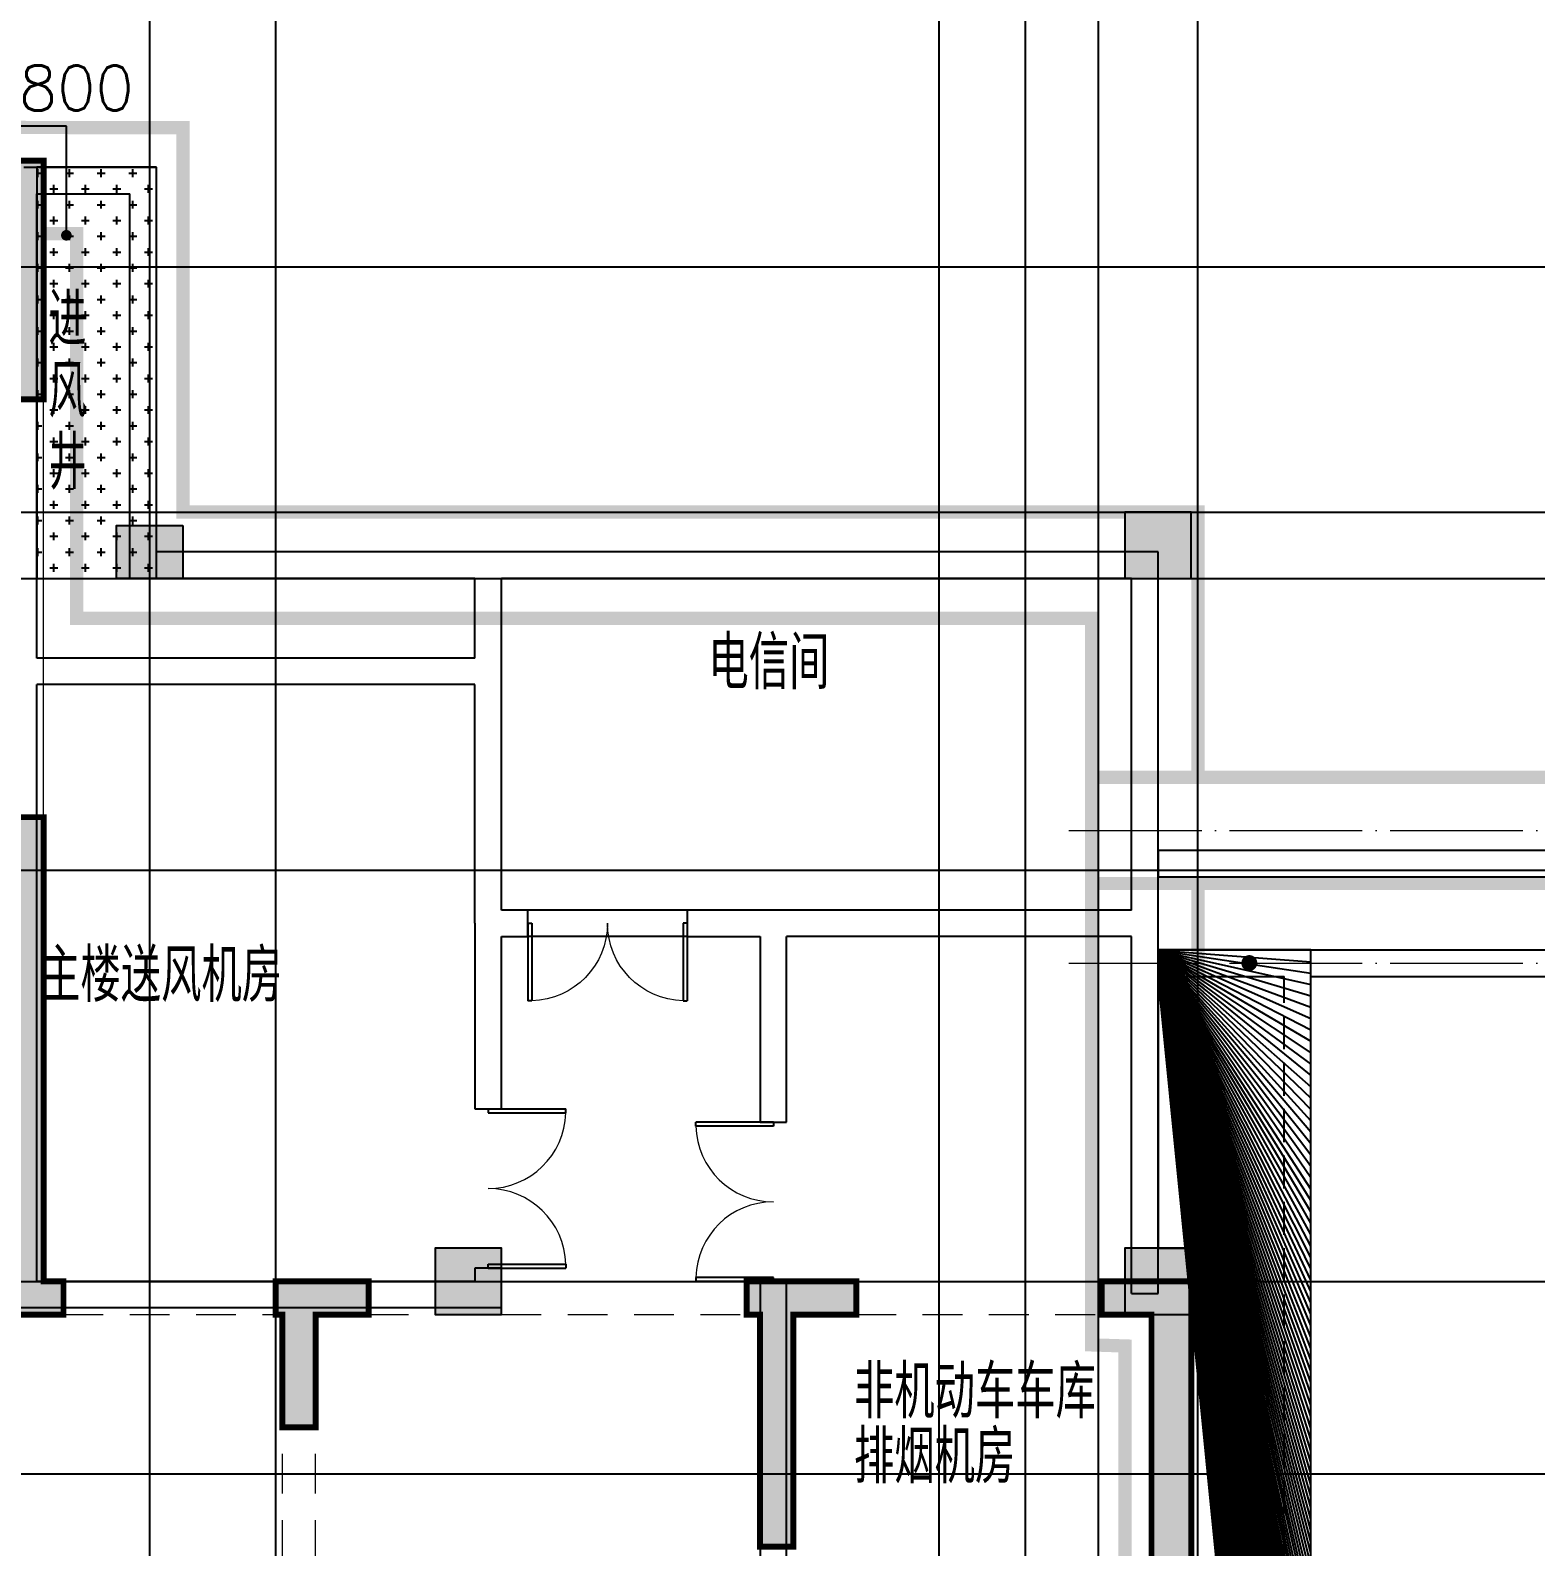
# Model space of a CAD drawing. Extents: x 369444 to 684549, y -549309 to 575337.
# Drawn here: x 429424 to 440770, y 190357 to 201789 of the extents above; entities that cross this region are included whole.
import ezdxf

# ---------------------------------------------------------------- set-up
doc = ezdxf.new("R2010")
doc.units = 0
doc.header["$LTSCALE"] = 1000
doc.header["$MEASUREMENT"] = 0
for name, pattern in [('__DASH', [0.35, 0.25, -0.1]), ('DASH', [0.35, 0.25, -0.1]), ('DOTE', [2.4200000000000004, 2, -0.2, 0.02, -0.2]), ('线型3', [500, 300, -200])]:
    doc.linetypes.add(name, pattern=pattern)
for name, color, linetype, lineweight in [('15077', 150, 'Continuous', 18), ('DOTE2', 122, 'DOTE', 9), ('梁', 4, 'Continuous', 18), ('梁虚线', 134, '线型3', 18)]:
    doc.layers.add(name, color=color, linetype=linetype, lineweight=lineweight)
for name, color, linetype in [('A-ANNO-IDEN-TEX', 3, 'Continuous'), ('COLUMN', 9, 'Continuous'), ('DOTE', 1, 'Continuous'), ('HATCH_通用填充', 8, 'Continuous'), ('moon', 152, 'Continuous'), ('PUB_TEXT', 7, 'Continuous'), ('WALL', 9, 'Continuous'), ('WINDOW', 4, 'Continuous'), ('填充', 8, 'Continuous'), ('房间名称', 72, 'Continuous'), ('砼墙', 151, 'Continuous'), ('防火分区线', 7, 'Continuous')]:
    doc.layers.add(name, color=color, linetype=linetype)
doc.styles.add('_HNSJY', font='HNSJY-07.shx', dxfattribs={"width": 0.75, "bigfont": 'HNSJY-HZ.shx'})
doc.styles.add('_TCH_DIM', font='SIMPLEX', dxfattribs={"bigfont": 'GBCBIG'})
doc.styles.add('HNSJY', font='hnsjy-07.shx', dxfattribs={"width": 0.8, "bigfont": 'hnsjy-hz.shx'})

# ---------------------------------------------------------------- blocks, each defined once
blk = doc.blocks.new('asdfsdgdhfjgh')
at = {"layer": 'WALL'}
h = blk.add_hatch(color=0, dxfattribs=at)
h.dxf.hatch_style = 1
h.paths.add_polyline_path([(-453473.588218689, -165868.9859981537), (-453473.588218689, -165368.9859981537), (-453973.588218689, -165368.9859981537), (-453973.588218689, -165868.9859981537)], flags=17)
h.paths.add_polyline_path([(-457773.588218689, -165868.9859981537), (-457773.588218689, -165368.9859981537), (-458273.588218689, -165368.9859981537), (-458273.588218689, -165868.9859981537)], flags=17)
h.paths.add_polyline_path([(-461323.588218689, -165868.9859981537), (-461323.588218689, -165368.9859981537), (-461823.588218689, -165368.9859981537), (-461823.588218689, -165868.9859981537)], flags=17)
h.paths.add_polyline_path([(-449123.588218689, -165868.9859981537), (-449123.588218689, -165368.9859981537), (-449673.588218689, -165368.9859981537), (-449673.588218689, -165868.9859981537)], flags=17)
h.paths.add_polyline_path([(-449673.588218689, -167568.9859981537), (-449423.588218689, -167568.9859981537), (-449423.588218689, -167168.9859981537), (-449823.588218689, -167168.9859981537), (-449823.588218689, -167568.9859981537)], flags=17)
h.paths.add_polyline_path([(-461773.588218689, -167568.9859981537), (-461623.588218689, -167568.9859981537), (-461623.588218689, -167168.9859981537), (-462023.588218689, -167168.9859981537), (-462023.588218689, -167568.9859981537)], flags=17)
h.paths.add_polyline_path([(-446923.588218689, -160968.9859981537), (-449123.588218689, -160968.9859981537), (-449123.588218689, -163168.9859981537), (-448573.588218689, -163168.9859981537), (-448573.588218689, -163368.9859981537), (-449373.588218689, -163368.9859981537), (-449373.588218689, -160718.9859981537), (-446723.588218689, -160718.9859981537), (-446723.588218689, -163368.9859981537), (-447473.588218689, -163368.9859981537), (-447473.588218689, -163168.9859981537), (-446923.588218689, -163168.9859981537)])
h.paths.add_polyline_path([(-457523.588218689, -170218.9859981537), (-458073.588218689, -170218.9859981537), (-458073.588218689, -169968.9859981537), (-457523.588218689, -169968.9859981537), (-457123.588218689, -169968.9859981537), (-457123.588218689, -170218.9859981537), (-457273.588218689, -170218.9859981537), (-457273.588218689, -173118.9859981537), (-459023.588218689, -173118.9859981537), (-459023.588218689, -172868.9859981537), (-457523.588218689, -172868.9859981537)])
h.paths.add_polyline_path([(-444223.588218689, -160968.9859981537), (-444873.588218689, -160968.9859981537), (-444873.588218689, -160718.9859981537), (-443973.588218689, -160718.9859981537), (-443973.588218689, -162518.9859981537), (-444223.588218689, -162518.9859981537)])
h.paths.add_polyline_path([(-466573.588218689, -160768.9859981537), (-467223.588218689, -160768.9859981537), (-467223.588218689, -162318.9859981537), (-467473.588218689, -162318.9859981537), (-467473.588218689, -160518.9859981537), (-466573.588218689, -160518.9859981537)])
h.paths.add_polyline_path([(-451573.588218689, -177468.9859981537), (-452423.588218689, -177468.9859981537), (-453123.588218689, -177468.9859981537), (-453123.588218689, -177218.9859981537), (-452673.588218689, -177218.9859981537), (-452673.588218689, -174268.9859981537), (-452423.588218689, -174268.9859981537), (-452423.588218689, -177218.9859981537), (-451573.588218689, -177218.9859981537)])
h.paths.add_polyline_path([(-459023.588218689, -177468.9859981537), (-459873.588218689, -177468.9859981537), (-459873.588218689, -177218.9859981537), (-459023.588218689, -177218.9859981537), (-459023.588218689, -174268.9859981537), (-458773.588218689, -174268.9859981537), (-458773.588218689, -177218.9859981537), (-458323.588218689, -177218.9859981537), (-458323.588218689, -177468.9859981537)])
h.paths.add_polyline_path([(-453373.588218689, -170218.9859981537), (-453923.588218689, -170218.9859981537), (-453923.588218689, -172868.9859981537), (-452423.588218689, -172868.9859981537), (-452423.588218689, -173118.9859981537), (-454173.588218689, -173118.9859981537), (-454173.588218689, -170218.9859981537), (-454323.588218689, -170218.9859981537), (-454323.588218689, -169968.9859981537), (-453923.588218689, -169968.9859981537), (-453373.588218689, -169968.9859981537)])
h.paths.add_polyline_path([(-437848.588218689, -169418.9859981537), (-438323.588218689, -169418.9859981537), (-438323.588218689, -171168.9859981537), (-438573.588218689, -171168.9859981537), (-438573.588218689, -169418.9859981537), (-438673.588218689, -169418.9859981537), (-438673.588218689, -169168.9859981537), (-438323.588218689, -169168.9859981537), (-437848.588218689, -169168.9859981537)])
h.paths.add_polyline_path([(-441623.588218689, -177468.9859981537), (-441923.588218689, -177468.9859981537), (-442323.588218689, -177468.9859981537), (-442323.588218689, -177218.9859981537), (-442173.588218689, -177218.9859981537), (-442173.588218689, -173868.9859981537), (-441923.588218689, -173868.9859981537), (-441923.588218689, -177218.9859981537), (-441623.588218689, -177218.9859981537)])
h.paths.add_polyline_path([(-445023.588218689, -177468.9859981537), (-446048.588218689, -177468.9859981537), (-446823.588218689, -177468.9859981537), (-446823.588218689, -177218.9859981537), (-446073.588218689, -177218.9859981537), (-446073.588218689, -173768.9859981537), (-445773.588218689, -173768.9859981537), (-445773.588218689, -177218.9859981537), (-445023.588218689, -177218.9859981537)])
h.paths.add_polyline_path([(-469273.588218689, -171768.9859981537), (-469273.588218689, -172568.9859981537), (-471373.588218689, -172568.9859981537), (-471373.588218689, -172318.9859981537), (-469523.588218689, -172318.9859981537), (-469523.588218689, -171768.9859981537)])
h.paths.add_polyline_path([(-461573.588218689, -163168.9859981537), (-462323.588218689, -163168.9859981537), (-462323.588218689, -160768.9859981537), (-464523.588218689, -160768.9859981537), (-464523.588218689, -162968.9859981537), (-463973.588218689, -162968.9859981537), (-463973.588218689, -163168.9859981537), (-464723.588218689, -163168.9859981537), (-464723.588218689, -160518.9859981537), (-462073.588218689, -160518.9859981537), (-462073.588218689, -162918.9859981537), (-461573.588218689, -162918.9859981537)])
h.paths.add_polyline_path([(-449673.588218689, -170218.9859981537), (-450123.588218689, -170218.9859981537), (-450123.588218689, -169968.9859981537), (-449423.588218689, -169968.9859981537), (-449423.588218689, -173118.9859981537), (-449673.588218689, -173118.9859981537)])
h.paths.add_polyline_path([(-461323.588218689, -170218.9859981537), (-461773.588218689, -170218.9859981537), (-461773.588218689, -173118.9859981537), (-462023.588218689, -173118.9859981537), (-462023.588218689, -169968.9859981537), (-461323.588218689, -169968.9859981537)])
h.paths.add_polyline_path([(-465648.588218689, -177468.9859981537), (-466423.588218689, -177468.9859981537), (-466423.588218689, -177218.9859981537), (-465673.588218689, -177218.9859981537), (-465673.588218689, -173768.9859981537), (-465373.588218689, -173768.9859981537), (-465373.588218689, -177218.9859981537), (-464623.588218689, -177218.9859981537), (-464623.588218689, -177468.9859981537)])
h.paths.add_polyline_path([(-469523.588218689, -177468.9859981537), (-469823.588218689, -177468.9859981537), (-469823.588218689, -177218.9859981537), (-469523.588218689, -177218.9859981537), (-469523.588218689, -173868.9859981537), (-469273.588218689, -173868.9859981537), (-469273.588218689, -177218.9859981537), (-469123.588218689, -177218.9859981537), (-469123.588218689, -177468.9859981537)])
h.paths.add_polyline_path([(-473123.588218689, -169418.9859981537), (-473598.588218689, -169418.9859981537), (-473598.588218689, -169168.9859981537), (-473123.588218689, -169168.9859981537), (-472773.588218689, -169168.9859981537), (-472773.588218689, -169418.9859981537), (-472873.588218689, -169418.9859981537), (-472873.588218689, -171168.9859981537), (-473123.588218689, -171168.9859981537)])
h.paths.add_polyline_path([(-435323.588218689, -178468.9859981537), (-435873.588218689, -178468.9859981537), (-435873.588218689, -178218.9859981537), (-435623.588218689, -178218.9859981537), (-435623.588218689, -174018.9859981537), (-435323.588218689, -174018.9859981537)])
h.paths.add_polyline_path([(-475573.588218689, -178468.9859981537), (-476123.588218689, -178468.9859981537), (-476123.588218689, -174018.9859981537), (-475823.588218689, -174018.9859981537), (-475823.588218689, -178218.9859981537), (-475573.588218689, -178218.9859981537)])
h.paths.add_polyline_path([(-443823.588218689, -169418.9859981537), (-444223.588218689, -169418.9859981537), (-444223.588218689, -165868.9859981537), (-444623.588218689, -165868.9859981537), (-444623.588218689, -165668.9859981537), (-443973.588218689, -165668.9859981537), (-443973.588218689, -169168.9859981537), (-443823.588218689, -169168.9859981537)])
h.paths.add_polyline_path([(-467223.588218689, -169418.9859981537), (-467623.588218689, -169418.9859981537), (-467623.588218689, -169168.9859981537), (-467473.588218689, -169168.9859981537), (-467473.588218689, -165668.9859981537), (-466773.588218689, -165668.9859981537), (-466773.588218689, -165868.9859981537), (-467223.588218689, -165868.9859981537)])
h.paths.add_polyline_path([(-439123.588218689, -177468.9859981537), (-439823.588218689, -177468.9859981537), (-439823.588218689, -177218.9859981537), (-439123.588218689, -177218.9859981537), (-439123.588218689, -174568.9859981537), (-438873.588218689, -174568.9859981537), (-438873.588218689, -177218.9859981537), (-438873.588218689, -178218.9859981537), (-438273.588218689, -178218.9859981537), (-438273.588218689, -178468.9859981537), (-439123.588218689, -178468.9859981537)])
h.paths.add_polyline_path([(-465373.588218689, -168068.9859981537), (-465373.588218689, -171568.9859981537), (-465673.588218689, -171568.9859981537), (-465673.588218689, -168068.9859981537)])
h.paths.add_polyline_path([(-471623.588218689, -177468.9859981537), (-472323.588218689, -177468.9859981537), (-472323.588218689, -178468.9859981537), (-473173.588218689, -178468.9859981537), (-473173.588218689, -178218.9859981537), (-472573.588218689, -178218.9859981537), (-472573.588218689, -177218.9859981537), (-472573.588218689, -174568.9859981537), (-472323.588218689, -174568.9859981537), (-472323.588218689, -177218.9859981537), (-471623.588218689, -177218.9859981537)])
h.paths.add_polyline_path([(-445773.588218689, -168068.9859981537), (-445773.588218689, -171568.9859981537), (-446073.588218689, -171568.9859981537), (-446073.588218689, -168068.9859981537)])
h.paths.add_polyline_path([(-449423.588218689, -177468.9859981537), (-449773.588218689, -177468.9859981537), (-449773.588218689, -177218.9859981537), (-449673.588218689, -177218.9859981537), (-449673.588218689, -174268.9859981537), (-449423.588218689, -174268.9859981537), (-449423.588218689, -177218.9859981537), (-449223.588218689, -177218.9859981537), (-449223.588218689, -177468.9859981537)])
h.paths.add_polyline_path([(-461673.588218689, -177468.9859981537), (-462023.588218689, -177468.9859981537), (-462223.588218689, -177468.9859981537), (-462223.588218689, -177218.9859981537), (-462023.588218689, -177218.9859981537), (-462023.588218689, -174268.9859981537), (-461773.588218689, -174268.9859981537), (-461773.588218689, -177218.9859981537), (-461673.588218689, -177218.9859981537)])
h.paths.add_polyline_path([(-435323.588218689, -172568.9859981537), (-436023.588218689, -172568.9859981537), (-436023.588218689, -172318.9859981537), (-435623.588218689, -172318.9859981537), (-435623.588218689, -169418.9859981537), (-435998.588218689, -169418.9859981537), (-435998.588218689, -169168.9859981537), (-435323.588218689, -169168.9859981537)])
h.paths.add_polyline_path([(-475423.588218689, -172568.9859981537), (-476123.588218689, -172568.9859981537), (-476123.588218689, -169168.9859981537), (-475448.588218689, -169168.9859981537), (-475448.588218689, -169418.9859981537), (-475823.588218689, -169418.9859981537), (-475823.588218689, -172318.9859981537), (-475423.588218689, -172318.9859981537)])
h.paths.add_polyline_path([(-442173.588218689, -169418.9859981537), (-442223.588218689, -169418.9859981537), (-442223.588218689, -169168.9859981537), (-441923.588218689, -169168.9859981537), (-441523.588218689, -169168.9859981537), (-441523.588218689, -169418.9859981537), (-441923.588218689, -169418.9859981537), (-441923.588218689, -170268.9859981537), (-442173.588218689, -170268.9859981537)])
h.paths.add_polyline_path([(-469223.588218689, -169418.9859981537), (-469273.588218689, -169418.9859981537), (-469273.588218689, -170268.9859981537), (-469523.588218689, -170268.9859981537), (-469523.588218689, -169418.9859981537), (-469923.588218689, -169418.9859981537), (-469923.588218689, -169168.9859981537), (-469523.588218689, -169168.9859981537), (-469223.588218689, -169168.9859981537)])
h.paths.add_polyline_path([(-440073.588218689, -172568.9859981537), (-442173.588218689, -172568.9859981537), (-442173.588218689, -171768.9859981537), (-441923.588218689, -171768.9859981537), (-441923.588218689, -172318.9859981537), (-440073.588218689, -172318.9859981537)])
edge = h.paths.add_edge_path()
edge.add_line((-461823.588218689, -163168.9859981537), (-461823.588218689, -163268.9859981043))
edge.add_line((-461823.588218689, -163268.9859981537), (-461573.588218689, -163268.9859981542))
edge.add_line((-461573.588218689, -163268.9859981537), (-461573.5882186927, -163168.9859982026))
edge.add_line((-461773.588218689, -167568.9859981537), (-461773.588218689, -168318.9859981537))
edge.add_line((-461773.588218689, -168318.9859981537), (-463823.588218689, -168318.9859981537))
edge.add_line((-463823.588218689, -168318.9859981537), (-463823.588218689, -168068.9859981537))
edge.add_line((-463823.588218689, -168068.9859981537), (-462023.588218689, -168068.9859981537))
edge.add_line((-462023.588218689, -168068.9859981537), (-462023.588218689, -167568.9859981537))
edge.add_line((-449423.588218689, -167568.9859981537), (-449423.588218689, -168068.9859981537))
edge.add_line((-449423.588218689, -168068.9859981537), (-447623.588218689, -168068.9859981537))
edge.add_line((-447623.588218689, -168068.9859981537), (-447623.588218689, -168318.9859981537))
edge.add_line((-447623.588218689, -168318.9859981537), (-449673.588218689, -168318.9859981537))
edge.add_line((-449673.588218689, -168318.9859981537), (-449673.588218689, -167568.9859981537))
h.paths.add_polyline_path([(-462023.588218689, -168318.9859981537), (-461773.588218689, -168318.9859981537), (-461773.588218689, -167568.9859981537), (-462023.588218689, -167568.9859981537)], flags=16)
h.paths.add_polyline_path([(-463823.588218689, -168318.9859981537), (-462023.588218689, -168318.9859981537), (-462023.588218689, -168068.9859981537), (-463823.588218689, -168068.9859981537)], flags=16)
h.paths.add_polyline_path([(-449673.588218689, -168068.9859981537), (-449423.588218689, -168068.9859981537), (-449423.588218689, -167568.9859981537), (-449673.588218689, -167568.9859981537)], flags=16)
h.paths.add_polyline_path([(-449673.588218689, -168318.9859981537), (-447623.588218689, -168318.9859981537), (-447623.588218689, -168068.9859981537), (-449673.588218689, -168068.9859981537)], flags=16)
h.paths.add_polyline_path([(-461823.588218689, -163268.9859981537), (-461573.588218689, -163268.9859981537), (-461573.588218689, -163168.9859981537), (-461823.588218689, -163168.9859981537)], flags=16)
at = {"layer": 'WALL', "color": 0}
for points in [[(-444223.588218689, -160968.9859981537), (-444873.588218689, -160968.9859981537), (-444873.588218689, -160718.9859981537), (-443973.588218689, -160718.9859981537), (-443973.588218689, -162518.9859981537), (-444223.588218689, -162518.9859981537)], [(-443823.588218689, -169418.9859981537), (-444223.588218689, -169418.9859981537), (-444223.588218689, -165868.9859981537), (-444623.588218689, -165868.9859981537), (-444623.588218689, -165668.9859981537), (-443973.588218689, -165668.9859981537), (-443973.588218689, -169168.9859981537), (-443823.588218689, -169168.9859981537)], [(-442173.588218689, -169418.9859981537), (-442223.588218689, -169418.9859981537), (-442223.588218689, -169168.9859981537), (-441923.588218689, -169168.9859981537), (-441523.588218689, -169168.9859981537), (-441523.588218689, -169418.9859981537), (-441923.588218689, -169418.9859981537), (-441923.588218689, -170268.9859981537), (-442173.588218689, -170268.9859981537)], [(-437848.588218689, -169418.9859981537), (-438323.588218689, -169418.9859981537), (-438323.588218689, -171168.9859981537), (-438573.588218689, -171168.9859981537), (-438573.588218689, -169418.9859981537), (-438673.588218689, -169418.9859981537), (-438673.588218689, -169168.9859981537), (-438323.588218689, -169168.9859981537), (-437848.588218689, -169168.9859981537)], [(-435323.588218689, -172568.9859981537), (-436023.588218689, -172568.9859981537), (-436023.588218689, -172318.9859981537), (-435623.588218689, -172318.9859981537), (-435623.588218689, -169418.9859981537), (-435998.588218689, -169418.9859981537), (-435998.588218689, -169168.9859981537), (-435323.588218689, -169168.9859981537)]]:
    blk.add_lwpolyline(points, close=True, dxfattribs=at)
blk = doc.blocks.new('sdgsdfdfjgfkhj')
at = {"layer": 'WALL'}
h = blk.add_hatch(color=256, dxfattribs=at)
h.dxf.hatch_style = 1
h.paths.add_polyline_path([(-239421.1836854629, -206727.0359099763), (-239421.1836854629, -206227.0359099763), (-239671.1836854629, -206227.0359099763), (-239921.1836854629, -206227.0359099763), (-239921.1836854629, -206727.0359099763), (-239671.1836854629, -206727.0359099763)])
h.paths.add_polyline_path([(-252121.1836854629, -206727.0359099763), (-252121.1836854629, -206227.0359099763), (-252371.1836854629, -206227.0359099763), (-252621.1836854629, -206227.0359099763), (-252621.1836854629, -206727.0359099763), (-252371.1836854629, -206727.0359099763)])
h.paths.add_polyline_path([(-225621.1836854629, -213977.0202849763), (-225621.1836854629, -213477.0202849763), (-226121.1836854629, -213477.0202849763), (-226121.1836854629, -213727.0202849763), (-226121.1836854629, -213977.0202849763), (-225921.1836854629, -213977.0202849763)])
h.paths.add_polyline_path([(-230821.1836854629, -213977.0202849763), (-230821.1836854629, -213477.0202849763), (-231321.1836854629, -213477.0202849763), (-231321.1836854629, -213977.0202849763)])
h.paths.add_polyline_path([(-260721.1836854629, -213977.0202849763), (-260721.1836854629, -213477.0202849763), (-261221.1836854629, -213477.0202849763), (-261221.1836854629, -213977.0202849763)])
h.paths.add_polyline_path([(-263171.1836854629, -213977.0202849763), (-263171.1836854629, -213727.0202849763), (-263171.1836854629, -213477.0202849763), (-263671.1836854629, -213477.0202849763), (-263671.1836854629, -213727.0202849763), (-263671.1836854629, -213977.0202849763), (-263421.1836854629, -213977.0202849763)])
h.paths.add_polyline_path([(-265921.1836854629, -213977.0202849763), (-265921.1836854629, -213727.0202849763), (-265921.1836854629, -213477.0202849763), (-266421.1836854629, -213477.0202849763), (-266421.1836854629, -213977.0202849763), (-266121.1836854629, -213977.0202849763)])
h.paths.add_polyline_path([(-225621.1836854629, -217127.0202849763), (-225621.1836854629, -216627.0202849763), (-225921.1836854629, -216627.0202849763), (-226121.1836854629, -216627.0202849763), (-226121.1836854629, -216877.0202849763), (-226121.1836854629, -217127.0202849763)])
h.paths.add_polyline_path([(-225621.1836854629, -223277.0202849763), (-225621.1836854629, -222777.0202849763), (-225921.1836854629, -222777.0202849763), (-226121.1836854629, -222777.0202849763), (-226121.1836854629, -223027.0202849763), (-226121.1836854629, -223277.0202849763)])
h.paths.add_polyline_path([(-262621.1836854629, -223277.0202849763), (-262621.1836854629, -222777.0202849763), (-262871.1836854629, -222777.0202849763), (-263121.1836854629, -222777.0202849763), (-263121.1836854629, -223027.0202849763), (-263121.1836854629, -223277.0202849763)])
h.paths.add_polyline_path([(-265921.1914979629, -223277.0202849763), (-265921.1914979629, -223027.0202849763), (-265921.1914979629, -222777.0202849763), (-266121.1914979629, -222777.0202849763), (-266421.1914979629, -222777.0202849763), (-266421.1914979629, -223277.0202849763)])
for points in [[(-230821.1836854629, -213977.0202849763), (-230821.1836854629, -213477.0202849763), (-231321.1836854629, -213477.0202849763), (-231321.1836854629, -213977.0202849763)], [(-225621.1836854629, -213977.0202849763), (-225621.1836854629, -213477.0202849763), (-226121.1836854629, -213477.0202849763), (-226121.1836854629, -213727.0202849763), (-226121.1836854629, -213977.0202849763), (-225921.1836854629, -213977.0202849763)]]:
    blk.add_lwpolyline(points, close=True, dxfattribs=at)
blk = doc.blocks.new('$DorLib2D$00000002')
for p, q in [((-0.5, -5.684341886080802e-17), (-0.5000000000000007, 0.4875)), ((-0.4750000000000007, 0.4875), (-0.5000000000000007, 0.4875)), ((-0.475, -2.842170943040401e-17), (-0.4750000000000007, 0.4875)), ((0.475, -2.842170943040401e-17), (0.4750000000000007, 0.4875)), ((0.4750000000000007, 0.4875), (0.5000000000000007, 0.4875)), ((0.5, -5.684341886080802e-17), (0.5000000000000007, 0.4875)), ((-0.5, -5.684341886080802e-17), (-0.475, -2.842170943040401e-17)), ((0.5, -5.684341886080802e-17), (0.475, -2.842170943040401e-17))]:
    blk.add_line(p, q)
at = {"lineweight": 13}
for centre, start, end in [((-0.4875, -4.263256414560601e-17), 0, 88.53071641864632), ((0.4875, -4.263256414560601e-17), 91.4692835813537, 180)]:
    blk.add_arc(centre, 0.4875, start, end, dxfattribs=at)
blk = doc.blocks.new('column500')
h = blk.add_hatch(color=0)
h.dxf.hatch_style = 1
h.paths.add_polyline_path([(-216380.9106832733, -381439.8896648251), (-215880.9106832733, -381439.8896648251), (-215880.9106832733, -380939.8896648251), (-216380.9106832733, -380939.8896648251)])
at = {"color": 0}
blk.add_lwpolyline([(-216380.9106832733, -381439.8896648251), (-215880.9106832733, -381439.8896648251), (-215880.9106832733, -380939.8896648251), (-216380.9106832733, -380939.8896648251)], close=True, dxfattribs=at)
blk = doc.blocks.new('5416gsdf')
at = {"layer": 'COLUMN', "lineweight": -2, "ltscale": 6}
blk.add_hatch(color=256, dxfattribs=at).paths.add_polyline_path([(38490779414.19878, 3905291955.015839), (38490779414.19878, 3905291555.015839), (38490778914.19878, 3905291555.015839), (38490778914.19878, 3905291955.015839)])
at = {"color": 0}
blk.add_lwpolyline([(38490779414.19878, 3905291955.015839), (38490779414.19878, 3905291555.015839), (38490778914.19878, 3905291555.015839), (38490778914.19878, 3905291955.015839)], close=True, dxfattribs=at)
blk = doc.blocks.new('FT-289130552', base_point=(-13757.82863614367, 881.01331902534))
at = {"layer": '梁', "color": 0, "lineweight": 18, "ltscale": 0.9999999776482582}
for p, q in [((18392.17136385618, 14481.01331902528), (18392.17136385618, 17631.01331902528)), ((20842.17136385618, 10981.01331902528), (23692.17136385618, 10981.01331902528)), ((24517.17136385618, 10981.01331902528), (26367.17136385618, 10981.01331902528))]:
    blk.add_line(p, q, dxfattribs=at)
at = {"layer": '梁虚线', "color": 0, "lineweight": 18, "ltscale": 0.001}
for p, q in [((18542.17136385618, 10981.01331902528), (20142.17136385618, 10981.01331902528)), ((18542.17136385618, 10731.01331902528), (20142.17136385618, 10731.01331902528)), ((20842.17136385618, 10731.01331902528), (23692.17136385618, 10731.01331902528)), ((24517.17136385618, 10731.01331902528), (26367.17136385618, 10731.01331902528)), ((20192.17136385618, 8381.013319025282), (20192.17136385618, 9881.013319025282)), ((20442.17136385618, 8381.013319025282), (20442.17136385618, 9881.013319025282))]:
    blk.add_line(p, q, dxfattribs=at)
at = {"layer": '砼墙', "color": 0, "ltscale": 0.9999999776482582, "const_width": 45}
for points in [[(18142.17136385618, 19181.01331902528), (17492.17136385618, 19181.01331902528), (17492.17136385618, 19431.01331902528), (18392.17136385618, 19431.01331902528), (18392.17136385618, 17631.01331902528), (18142.17136385618, 17631.01331902528)], [(18542.17136385618, 10731.01331902528), (18142.17136385618, 10731.01331902528), (18142.17136385618, 14281.01331902528), (17742.17136385618, 14281.01331902528), (17742.17136385618, 14481.01331902528), (18392.17136385618, 14481.01331902528), (18392.17136385618, 10981.01331902528), (18542.17136385618, 10981.01331902528)], [(20192.17136385618, 10731.01331902528), (20142.17136385618, 10731.01331902528), (20142.17136385618, 10981.01331902528), (20442.17136385618, 10981.01331902528), (20842.17136385618, 10981.01331902528), (20842.17136385618, 10731.01331902528), (20442.17136385618, 10731.01331902528), (20442.17136385618, 9881.013319025282), (20192.17136385618, 9881.013319025282)], [(24517.17136385618, 10731.01331902528), (24042.17136385618, 10731.01331902528), (24042.17136385618, 8981.013319025282), (23792.17136385618, 8981.013319025282), (23792.17136385618, 10731.01331902528), (23692.17136385618, 10731.01331902528), (23692.17136385618, 10981.01331902528), (24042.17136385618, 10981.01331902528), (24517.17136385618, 10981.01331902528)], [(27042.17136385618, 7581.013319025282), (26342.17136385618, 7581.013319025282), (26342.17136385618, 7831.013319025282), (26742.17136385618, 7831.013319025282), (26742.17136385618, 10731.01331902528), (26367.17136385618, 10731.01331902528), (26367.17136385618, 10981.01331902528), (27042.17136385618, 10981.01331902528)]]:
    blk.add_lwpolyline(points, close=True, dxfattribs=at)

msp = doc.modelspace()

# ---------------------------------------------------------------- hatches: boundary and pattern name
at = {"layer": 'HATCH_通用填充'}
h = msp.add_hatch(dxfattribs=at)
h.set_pattern_fill('CROSS', color=256, scale=75)
h.set_pattern_definition([(0, (412068.8887948971, 412405.9767298389), (119.0625, 119.0625), [59.53125, -178.59375]), (90, (412098.6544198971, 412376.2111048389), (-119.0625, 119.0625), [59.53125, -178.59375])])
h.paths.add_polyline_path([(430374.4845895749, 200756.975602119), (429474.4845056515, 200756.975602119), (429474.4845056515, 197656.975602119), (430374.4845895749, 197656.975602119)])
at = {"layer": '填充', "ltscale": 6}
h = msp.add_hatch(dxfattribs=at)
h.set_pattern_fill('ANSI31', color=256, scale=150, style=0)
h.set_pattern_definition([(45, (-38490348839.55416, -3905094473.396026), (-168.3798022700466, 168.3798022700466), [])])
h.paths.add_polyline_path([(439074.4845895749, 194856.9725842166), (437924.4789743405, 194856.9725837398), (437924.4789743405, 194656.9725837398), (437924.4789743405, 192606.975602119), (438174.4845895749, 192606.975602119), (438174.4830560666, 183056.8993210483), (439074.4845895749, 183056.8993210483)])

# ---------------------------------------------------------------- linework, layer by layer
at = {"layer": 'A-ANNO-IDEN-TEX'}
for p, q in [((429696.1403055172, 201067.1754326511), (426096.4385232907, 201067.1754326511)), ((429696.1403055172, 200243.8801412273), (429696.1403055172, 201067.1754326511))]:
    msp.add_line(p, q, dxfattribs=at)
at = {"layer": 'A-ANNO-IDEN-TEX', "const_width": 40}
msp.add_lwpolyline([(429696.1403055172, 200223.8801412273, 1), (429696.1403055172, 200263.8801412273, 1)], format="xyb", close=True, dxfattribs=at)
at = {"layer": 'DOTE', "color": 8}
for p, q in [((436274.4827203732, 59364.2341589618), (436274.4827203732, 476704.7720441509)), ((436924.4828500729, 59364.2341589618), (436924.4828500729, 476704.7720441509)), ((430324.4829339962, 59364.2341589618), (430324.4829339962, 261806.9745316196)), ((431274.4830560666, 59364.2341589618), (431274.4830560666, 261806.9745316196)), ((437474.4826822262, 59364.2341589618), (437474.4826822262, 261806.9745316196)), ((438224.4829339962, 59364.2341589618), (438224.4829339962, 261806.9745316196))]:
    msp.add_line(p, q, dxfattribs=at)
at = {"layer": 'DOTE', "color": 8, "lineweight": -2}
for p, q in [((377844.3968210202, 200006.9745025325), (624570.9457330685, 200006.9745025325)), ((377844.396798132, 198156.9744877506), (624570.9457101803, 198156.9744877506)), ((377844.3968133908, 197656.9744581867), (624570.9457254391, 197656.9744581867)), ((377844.3968210202, 195456.9745316196), (624570.9457330685, 195456.9745316196)), ((377844.3968286496, 192356.8768310237), (624570.9457406979, 192356.8768310237)), ((377844.3968210202, 190906.974501102), (624570.9457330685, 190906.974501102))]:
    msp.add_line(p, q, dxfattribs=at)
at = {"layer": 'DOTE2', "linetype": 'DOTE', "ltscale": 0.5}
for points in [[(437252.7569894772, 195756.9745573688), (475996.3088617306, 195756.9745573688)], [(437252.7569894772, 194756.974568336), (460332.4281854611, 194756.974568336)]]:
    msp.add_lwpolyline(points, dxfattribs=at)
at = {"layer": 'HATCH_通用填充', "elevation": 14.014}
msp.add_lwpolyline([(430374.4845895749, 200756.975602119), (429474.4845056515, 200756.975602119), (429474.4845056515, 197656.975602119), (430374.4845895749, 197656.975602119)], close=True, dxfattribs=at)
at = {"layer": 'moon', "const_width": 60}
msp.add_lwpolyline([(438597.6598443966, 194730.5196604419, 1), (438625.9539575558, 194783.4294237781, 1)], format="xyb", close=True, dxfattribs=at)
at = {"layer": 'WALL'}
for p, q in [((429374.4845895749, 200756.975602119), (430374.4845895749, 200756.975602119)), ((430374.4845895749, 197856.975602119), (430374.4845895749, 200756.975602119)), ((429474.4845895749, 200556.975602119), (430174.4845895749, 200556.975602119)), ((429474.4845895749, 197056.975602119), (429474.4845895749, 200556.975602119)), ((430174.4845895749, 197856.975602119), (430174.4845895749, 200556.975602119)), ((430174.4845895749, 197856.975602119), (430174.4845895749, 197856.975602119)), ((430174.4845895749, 197656.975602119), (430174.4845895749, 197856.975602119)), ((432874.4845895749, 197856.975602119), (430374.4845895749, 197856.975602119)), ((437924.4789743405, 197856.975602119), (432874.4845895749, 197856.975602119)), ((437924.4789743405, 195056.975602119), (437924.4789743405, 197856.975602119)), ((430274.4845895749, 197656.975602119), (430174.4845895749, 197656.975602119)), ((432774.4845895749, 197656.975602119), (430274.4845895749, 197656.975602119)), ((432774.4845895749, 197056.975602119), (432774.4845895749, 197656.975602119)), ((432974.4845895749, 196956.975602119), (432974.4845895749, 197656.975602119)), ((437724.4789743405, 197656.975602119), (432974.4845895749, 197656.975602119)), ((437724.4789743405, 195156.975602119), (437724.4789743405, 197656.975602119)), ((432774.4845895749, 197056.975602119), (429474.4845895749, 197056.975602119)), ((432974.4845895749, 195156.975602119), (432974.4845895749, 196956.975602119)), ((432774.4845895749, 196856.975602119), (429474.4845895749, 196856.975602119)), ((429474.4845895749, 195756.975602119), (429474.4845895749, 196856.975602119)), ((432774.4845895749, 195056.975602119), (432774.4845895749, 196856.975602119)), ((429474.4845895749, 194956.975602119), (429474.4845895749, 195756.975602119)), ((433174.4845895749, 195156.975602119), (432974.4845895749, 195156.975602119)), ((433174.4845895749, 194956.975602119), (433174.4845895749, 195156.975602119)), ((435024.4845895749, 195156.975602119), (434374.4845895749, 195156.975602119)), ((434374.4845895749, 195156.975602119), (434374.4845895749, 194956.975602119)), ((437724.4789743405, 195156.975602119), (435024.4845895749, 195156.975602119)), ((432774.4845895749, 195056.975602119), (432774.4845895749, 193656.975602119)), ((437924.4789743405, 192265.2801375079), (437924.4789743405, 195056.975602119)), ((429474.4845895749, 192356.975602119), (429474.4845895749, 194956.975602119)), ((432974.4845895749, 194956.975602119), (433174.4845895749, 194956.975602119)), ((432974.4845895749, 193656.975602119), (432974.4845895749, 194956.975602119)), ((434374.4845895749, 194956.975602119), (434924.4845895749, 194956.975602119)), ((434924.4845895749, 194956.975602119), (434924.4845895749, 193556.975602119)), ((435124.4845895749, 193556.975602119), (435124.4845895749, 194956.975602119)), ((437724.4789743405, 194956.975602119), (435124.4845895749, 194956.975602119)), ((437724.4789743405, 192265.2801375079), (437724.4789743405, 194956.975602119)), ((432774.4845895749, 193656.975602119), (432974.4845895749, 193656.975602119)), ((434924.4845895749, 193556.975602119), (435124.4845895749, 193556.975602119)), ((432974.4845895749, 192456.975602119), (432774.4845895749, 192456.975602119)), ((432774.4845895749, 192456.975602119), (432774.4845895749, 192356.975602119)), ((432974.4845895749, 192156.975602119), (432974.4845895749, 192456.975602119)), ((432774.4845895749, 192356.975602119), (429474.4845895749, 192356.975602119)), ((435124.4845895749, 192356.975602119), (434924.4845895749, 192356.975602119)), ((434924.4845895749, 192356.975602119), (434924.4845895749, 189156.9756006885)), ((435124.4845895749, 189156.9756006885), (435124.4845895749, 192356.975602119)), ((437724.4789743405, 192265.2801375079), (437924.4789743405, 192265.2801375079)), ((432974.4845895749, 192156.975602119), (429274.4845895749, 192156.975602119))]:
    msp.add_line(p, q, dxfattribs=at)
at = {"layer": 'WALL', "linetype": 'ByBlock'}
for p, q in [((437924.4789743405, 195606.9745411563), (451324.4831018429, 195606.9745492626)), ((437924.4789743405, 195606.9745411563), (437924.4789743405, 195406.9745411563)), ((437924.4789743405, 195406.9745411563), (451524.4831018429, 195406.9745492626)), ((437924.4789743405, 194856.9725837398), (438974.4845895749, 194856.9725842166)), ((437924.4789743405, 194856.9725837398), (437924.4789743405, 194656.9725837398)), ((438974.4845895749, 194856.97454211), (454574.4829721432, 194856.9745621372)), ((437924.4789743405, 194656.9725837398), (438874.4845895749, 194656.9725842166)), ((439074.4845895749, 194656.97454211), (454474.4829797726, 194656.9745621372))]:
    msp.add_line(p, q, dxfattribs=at)
at = {"layer": 'WALL', "linetype": '__DASH'}
for p, q in [((438874.4845895749, 183256.975602119), (438874.4845895749, 194656.9725842166)), ((439074.4845895749, 183056.975602119), (439074.4845895749, 194656.97454211))]:
    msp.add_line(p, q, dxfattribs=at)
at = {"layer": 'WINDOW'}
for p, q in [((434374.4845895749, 195156.975602119, 14.014), (433174.4845895749, 195156.975602119, 14.014)), ((434374.4845895749, 194956.975602119, 14.014), (433174.4845895749, 194956.975602119, 14.014))]:
    msp.add_line(p, q, dxfattribs=at)
at = {"layer": '填充', "ltscale": 6}
msp.add_lwpolyline([(439074.4845895749, 194856.9725842166), (437924.4789743405, 194856.9725837398), (437924.4789743405, 194656.9725837398), (437924.4789743405, 192606.975602119), (438174.4845895749, 192606.975602119), (438174.4830560666, 183056.8993210483), (439074.4845895749, 183056.8993210483)], close=True, dxfattribs=at)
at = {"layer": '防火分区线', "color": 56, "linetype": 'DASH', "ltscale": 8, "const_width": 100}
for points in [[(393478.1008157711, 198406.9788880039), (404874.4845895749, 198406.9777154613), (404874.4845895749, 201256.9775600124), (406574.4845895749, 201256.9775600124), (406574.4845895749, 196156.9775600124), (408374.4845895749, 196156.9775600124), (408374.4845895749, 193756.9775600124), (411174.4845895749, 193756.9775600124), (411174.4845895749, 194656.9775600124), (423574.4845895749, 194656.9775600124), (423574.4845895749, 196156.9775600124), (423874.4845895749, 196156.9775600124), (423874.4845895749, 201056.9775600124), (429375.1447381955, 201056.9770154643), (430574.4845895749, 201054.9976553607), (430574.4845895749, 198156.9775600124), (438224.4789743405, 198156.9775600124), (438224.4789743405, 196156.9745411563), (451024.4831018429, 196156.9745492626)], [(394278.1008157711, 197606.9788059879), (405674.4845895749, 197606.9776334453), (405674.4845895749, 200456.9775600124), (405774.4845895749, 200456.9775600124), (405774.4845895749, 195356.9775600124), (407574.4845895749, 195356.9775600124), (407574.4845895749, 192956.9775600124), (411974.4845895749, 192956.9775600124), (411974.4845895749, 193856.9775600124), (424374.4845895749, 193856.9775600124), (424374.4845895749, 195356.9775600124), (424674.4845895749, 195356.9775600124), (424674.4845895749, 200256.9776029277), (429373.8244409543, 200256.9781045604), (429774.4845895749, 200256.3168654132), (429774.4845895749, 197356.9775600124), (437424.4789743405, 197356.9775600124), (437424.4789743405, 195356.9745411563), (451824.4831018429, 195356.9745492626)]]:
    msp.add_lwpolyline(points, dxfattribs=at)
at = {"layer": '防火分区线', "color": 2, "linetype": 'DASH', "ltscale": 8, "const_width": 100}
for points in [[(489224.4829339962, 168205.3880090404), (490824.4831018429, 174305.3880338359), (490824.4831018429, 179856.9255819011), (475127.0155878048, 179858.8457517314), (475226.4995737057, 196156.9745635677), (437424.4789743405, 196156.9745635677), (437424.4789743405, 191878.3517532039), (437674.4789285641, 191870.0452599216), (437674.4785623532, 188456.9776682544), (434074.4845895749, 188456.9776682544), (434074.4845895749, 182156.9770989108), (431245.5504617672, 182156.973877399), (429624.4830484372, 175505.0111040759), (429624.4830560666, 169956.9745087314)], [(489224.4829339962, 168205.3880090404), (490824.4831018429, 174305.3880338359), (490824.4831018429, 179856.9255819011), (475127.0155878048, 179858.8457517314), (475226.4995737057, 196156.9745635677), (437424.4789743405, 196156.9745635677), (437424.4789743405, 191878.3517532039), (437674.4789285641, 191870.0452599216), (437674.4785623532, 188456.9776682544), (434074.4845895749, 188456.9776682544), (434074.4845895749, 182156.9770989108), (431245.5504617672, 182156.973877399), (429624.4830484372, 175505.0111040759), (429624.4830560666, 169956.9745087314)], [(488424.4829339962, 168308.5610160518), (490024.4831018429, 174408.5610408473), (490024.4831018429, 179057.0234350848), (474322.1180734616, 179058.9442038226), (474421.6014566403, 195356.9745635677), (438224.4789743405, 195356.9745635677), (438224.4789743405, 192652.2124347377), (438474.4790124875, 192643.9059385944), (438474.4784784298, 187656.9776682544), (434874.4845895749, 187656.9776682544), (434874.4845895749, 181356.9780101466), (431874.0053567868, 181356.9745931316), (430424.4830484372, 175408.9379019428), (430424.4830560666, 170756.9745087314)]]:
    msp.add_lwpolyline(points, dxfattribs=at)

# ---------------------------------------------------------------- block references
at = {"layer": '15077', "color": 8}
msp.add_blockref('FT-289130552', (397374.4845929252, 182256.9588802345), dxfattribs=at)
at = {"layer": 'COLUMN', "color": 8, "rotation": 270}
msp.add_blockref('column500', (819114.3727655392, -18223.92036727187), dxfattribs=at)
at = {"layer": 'COLUMN', "color": 8, "lineweight": -2}
msp.add_blockref('5416gsdf', (-38490348839.55416, -3905093898.025523), dxfattribs=at)
at = {"layer": 'WALL', "color": 8}
msp.add_blockref('asdfsdgdhfjgh', (873498.0728082638, 361525.9616002727, 14.014), dxfattribs=at)
at = {"layer": 'WALL'}
msp.add_blockref('sdgsdfdfjgfkhj', (663795.6682748776, 406083.9958872485, 14.014), dxfattribs=at)
at = {"layer": 'WINDOW', "yscale": 1200}
for p, xscale, zscale, rotation in [((433774.4845895749, 195056.975602119), -1200, -1200, 180), ((432874.4845895749, 193056.975602119), 1200, -1200, 270), ((435024.4845895749, 192956.975602119), 1200, 1200, 90)]:
    msp.add_blockref('$DorLib2D$00000002', p, dxfattribs=dict(at, xscale=xscale, zscale=zscale, rotation=rotation))

# ---------------------------------------------------------------- texts
at = {"layer": 'A-ANNO-IDEN-TEX', "color": 7, "style": '_TCH_DIM'}
msp.add_text('此阴影范围板底标高为-2.800', height=337.5886524822695, dxfattribs=at).set_placement((426096.4385232907, 201185.8279146838))
at = {"layer": 'PUB_TEXT', "style": '_HNSJY', "width": 0.75}
for s, p in [('进', (429562.0938577633, 199410.576713531, 14.014)), ('风', (429562.0938577633, 198870.576713531, 14.014)), ('井', (429562.0938577633, 198330.576713531, 14.014))]:
    msp.add_text(s, height=399.9999999999999, dxfattribs=at).set_placement(p)
at = {"layer": '房间名称', "style": 'HNSJY', "width": 0.8}
for s, p in [('电信间', (434535.0302591305, 196821.7541827846, 14.014)), ('主楼送风机房', (429498.168862341, 194463.7974886585, 14.014)), ('非机动车车库', (435631.9990167599, 191324.74097821)), ('排烟机房', (435631.9990167599, 190834.7638921428))]:
    msp.add_text(s, height=400, dxfattribs=at).set_placement(p)

doc.saveas('drawing.dxf')
